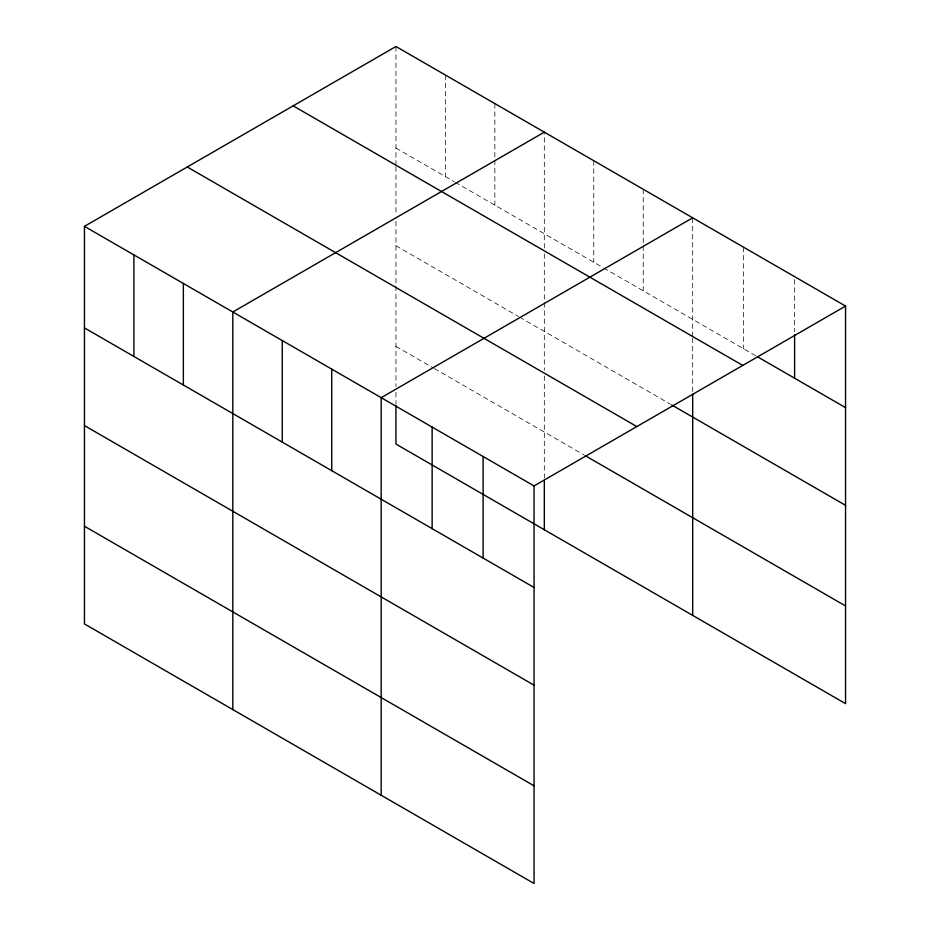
<?xml version="1.0" encoding="UTF-8"?>
<svg xmlns="http://www.w3.org/2000/svg" width="930" height="930" viewBox="0 0 930 930"><rect width="100%" height="100%" fill="white"/><g stroke="black" fill="none" stroke-linecap="round" stroke-linejoin="round"><path stroke-width="0.7" stroke-dasharray="4.65 3.49" d="M395.948 166.737L395.948 215.574M395.948 165.296L395.948 46.5M544.317 253.832L544.317 301.239M544.317 248.078L544.317 132.165M692.687 338.055L692.687 392.646M692.687 336.614L692.687 217.818M395.948 148.056L454.061 181.606M455.293 182.327L602.431 267.27M603.663 267.98L756.078 355.969M395.948 245.741L518.359 316.409M519.591 317.13L670.437 404.213M395.948 346.39L433.043 367.803M434.275 368.513L583.889 454.898M794.604 279.558L794.604 331.789M743.651 247.241L743.651 348.797M643.235 189.267L643.235 244.404M643.235 245.846L643.235 290.823M593.782 160.716L593.782 262.272M544.317 302.669L544.317 370.221M544.317 375.976L544.317 478.02M494.865 103.602L494.865 158.739M494.865 160.193L494.865 205.158M445.412 75.051L445.412 176.607M395.948 221.317L395.948 284.568M395.948 285.998L395.948 386.613M395.948 392.355L395.948 403.853"/><path stroke-width="1.4" d="M84.444 226.35L534.053 485.925L534.053 883.5L84.444 623.925L84.444 226.35L395.948 46.5L845.556 306.075L845.556 703.65L395.948 444.075L395.948 405.282M544.317 132.165L232.814 312.003L232.814 709.578M692.687 217.818L381.184 397.668L381.184 795.243M534.053 485.925L845.556 306.075M757.322 356.69L845.556 407.631M293.148 105.846L742.756 365.432M671.669 404.934L845.556 505.316M187.244 166.993L636.852 426.579M585.121 455.607L845.556 605.965M84.444 327.906L534.053 587.481M84.444 425.591L534.053 685.166M84.444 526.24L534.053 785.815M794.604 334.695L794.604 378.219M692.687 394.076L692.687 615.393M544.317 480.891L544.317 529.74M483.1 456.502L483.1 558.058M432.136 427.091L432.136 528.647M331.731 369.117L331.731 470.673M282.267 340.566L282.267 442.122M183.361 283.452L183.361 385.008M133.897 254.901L133.897 356.457"/></g></svg>
